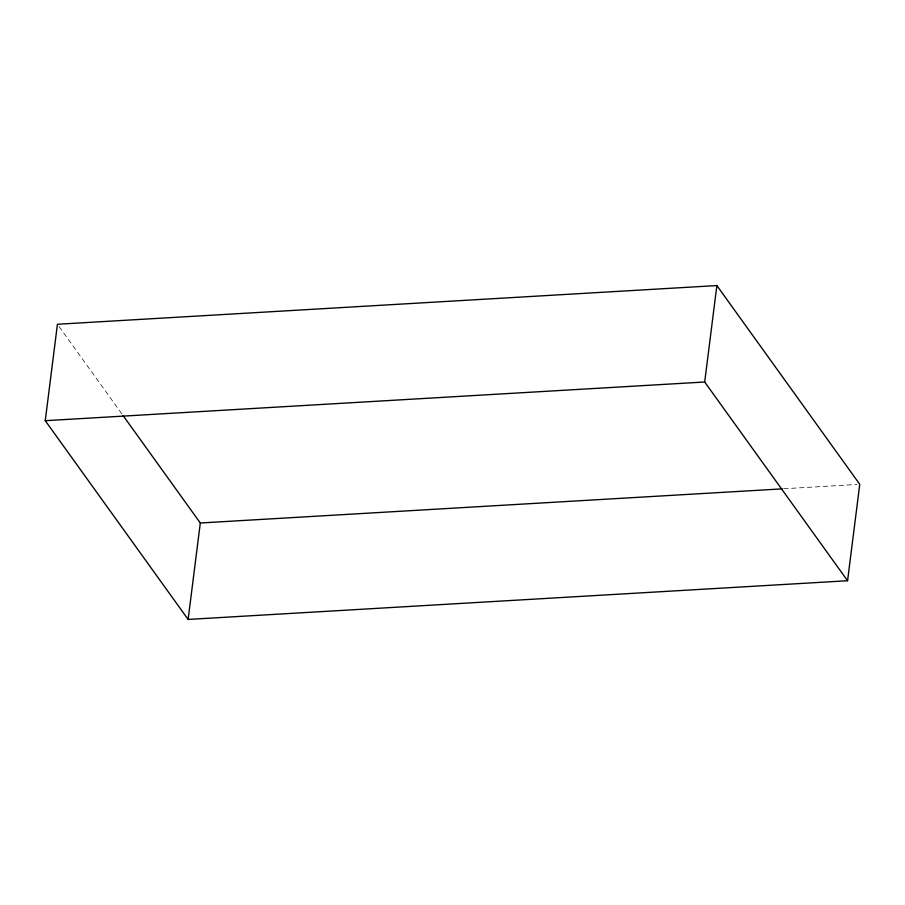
<?xml version="1.0" encoding="UTF-8"?>
<svg xmlns="http://www.w3.org/2000/svg" width="905" height="905" viewBox="0 0 905 905"><rect width="100%" height="100%" fill="white"/><g stroke="black" fill="none" stroke-linecap="round" stroke-linejoin="round"><path stroke-width="0.68" stroke-dasharray="4.53 3.39" d="M783.662 488.768L856.933 484.469M59.074 326.547L122.299 414.49"/><path stroke-width="1.36" d="M45.25 420.689L57.434 324.262L716.873 285.561L859.75 484.311L847.566 580.739L188.127 619.439L45.25 420.689L704.69 382.001L847.566 580.739M188.127 619.439L200.31 523L123.125 415.633M704.69 382.001L716.873 285.561M200.31 523L782.248 488.858"/></g></svg>
